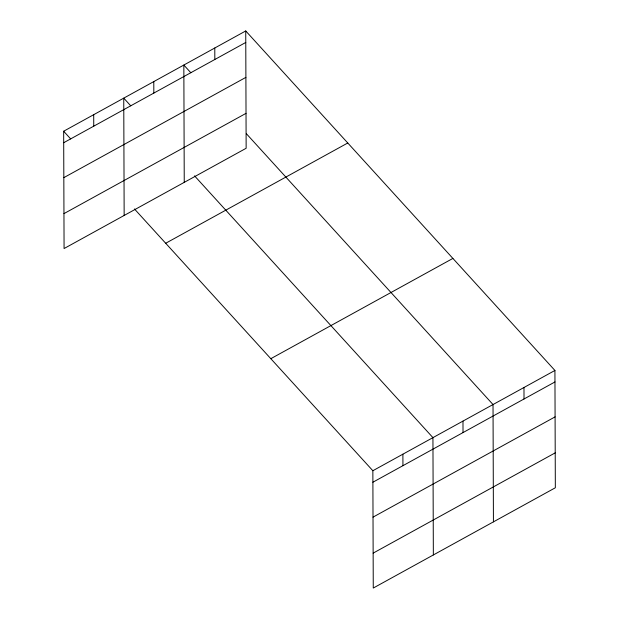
<?xml version="1.0" encoding="UTF-8"?>
<svg xmlns="http://www.w3.org/2000/svg" width="619" height="619" viewBox="0 0 619 619"><rect width="100%" height="100%" fill="white"/><g stroke="black" fill="none" stroke-linecap="round" stroke-linejoin="round"><path stroke-width="0.93" d="M245.735 30.95L246.145 148.274L64.074 248.544L63.664 131.228L245.735 30.95L554.926 370.456L555.336 487.772L373.265 588.05L372.855 470.726L134.447 208.951M63.703 142.718L245.782 42.448M63.827 177.645L245.898 77.367M63.95 213.625L246.029 113.347M165.699 243.259L347.77 142.989M270.82 358.687L452.899 258.417M372.855 470.726L554.926 370.456M372.893 482.224L554.972 381.946M373.017 517.144L555.088 416.873M373.141 553.131L555.212 452.853M190.845 72.748L183.835 65.041L184.245 182.365M246.331 133.665L493.026 404.547L493.428 521.871M130.764 105.834L123.746 98.135L124.156 215.458M194.536 175.858L432.936 437.633L433.346 554.957M63.664 131.228L70.674 138.927M523.976 387.502L524.014 398.992M462.981 421.09L463.02 432.588M402.892 454.184L402.938 465.674M214.785 47.996L214.824 59.494M153.791 81.592L153.829 93.082M93.701 114.677L93.748 126.175"/></g></svg>
